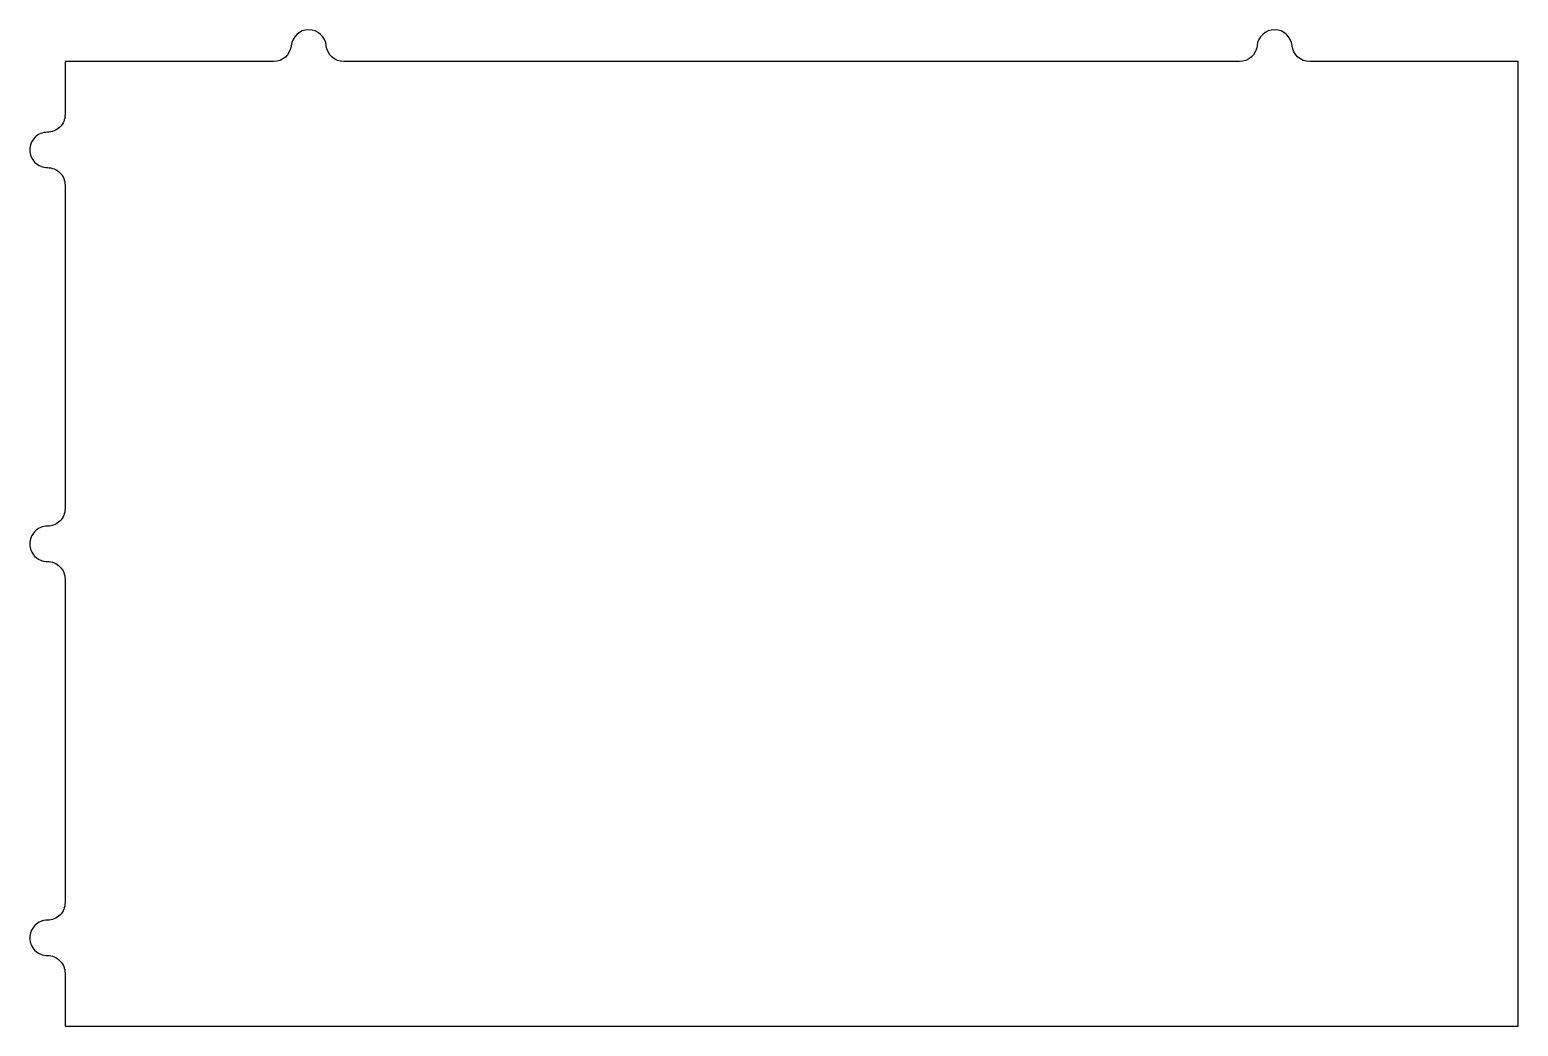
# Model space of a CAD drawing. Extents: x 2354 to 2438.3, y 1157.1 to 1213.5.
import ezdxf

# ---------------------------------------------------------------- set-up
doc = ezdxf.new("R2010")
doc.units = 0
doc.layers.get('0').update_dxf_attribs({"linetype": 'CONTINUOUS'})

msp = doc.modelspace()

# ---------------------------------------------------------------- linework, layer by layer
msp.add_lwpolyline([(2438.309, 1211.726), (2426.499, 1211.726, -0.38517), (2425.504, 1212.626, 0.904534), (2423.514, 1212.626, -0.38517), (2422.519, 1211.726), (2371.799, 1211.726, -0.38517), (2370.804, 1212.626, 0.904534), (2368.814, 1212.626, -0.38517), (2367.819, 1211.726), (2356.009, 1211.726), (2356.009, 1208.726, -0.414214), (2355.009, 1207.726, 0.414214), (2354.009, 1206.726, 0.414214), (2355.009, 1205.726, -0.414214), (2356.009, 1204.726), (2356.009, 1186.426, -0.414214), (2355.009, 1185.426, 0.414214), (2354.009, 1184.426, 0.414214), (2355.009, 1183.426, -0.414214), (2356.009, 1182.426), (2356.009, 1164.126, -0.414214), (2355.009, 1163.126, 0.414214), (2354.009, 1162.126, 0.414214), (2355.009, 1161.126, -0.414214), (2356.009, 1160.126), (2356.009, 1157.126), (2438.309, 1157.126)], format="xyb", close=True)

doc.saveas('drawing.dxf')
